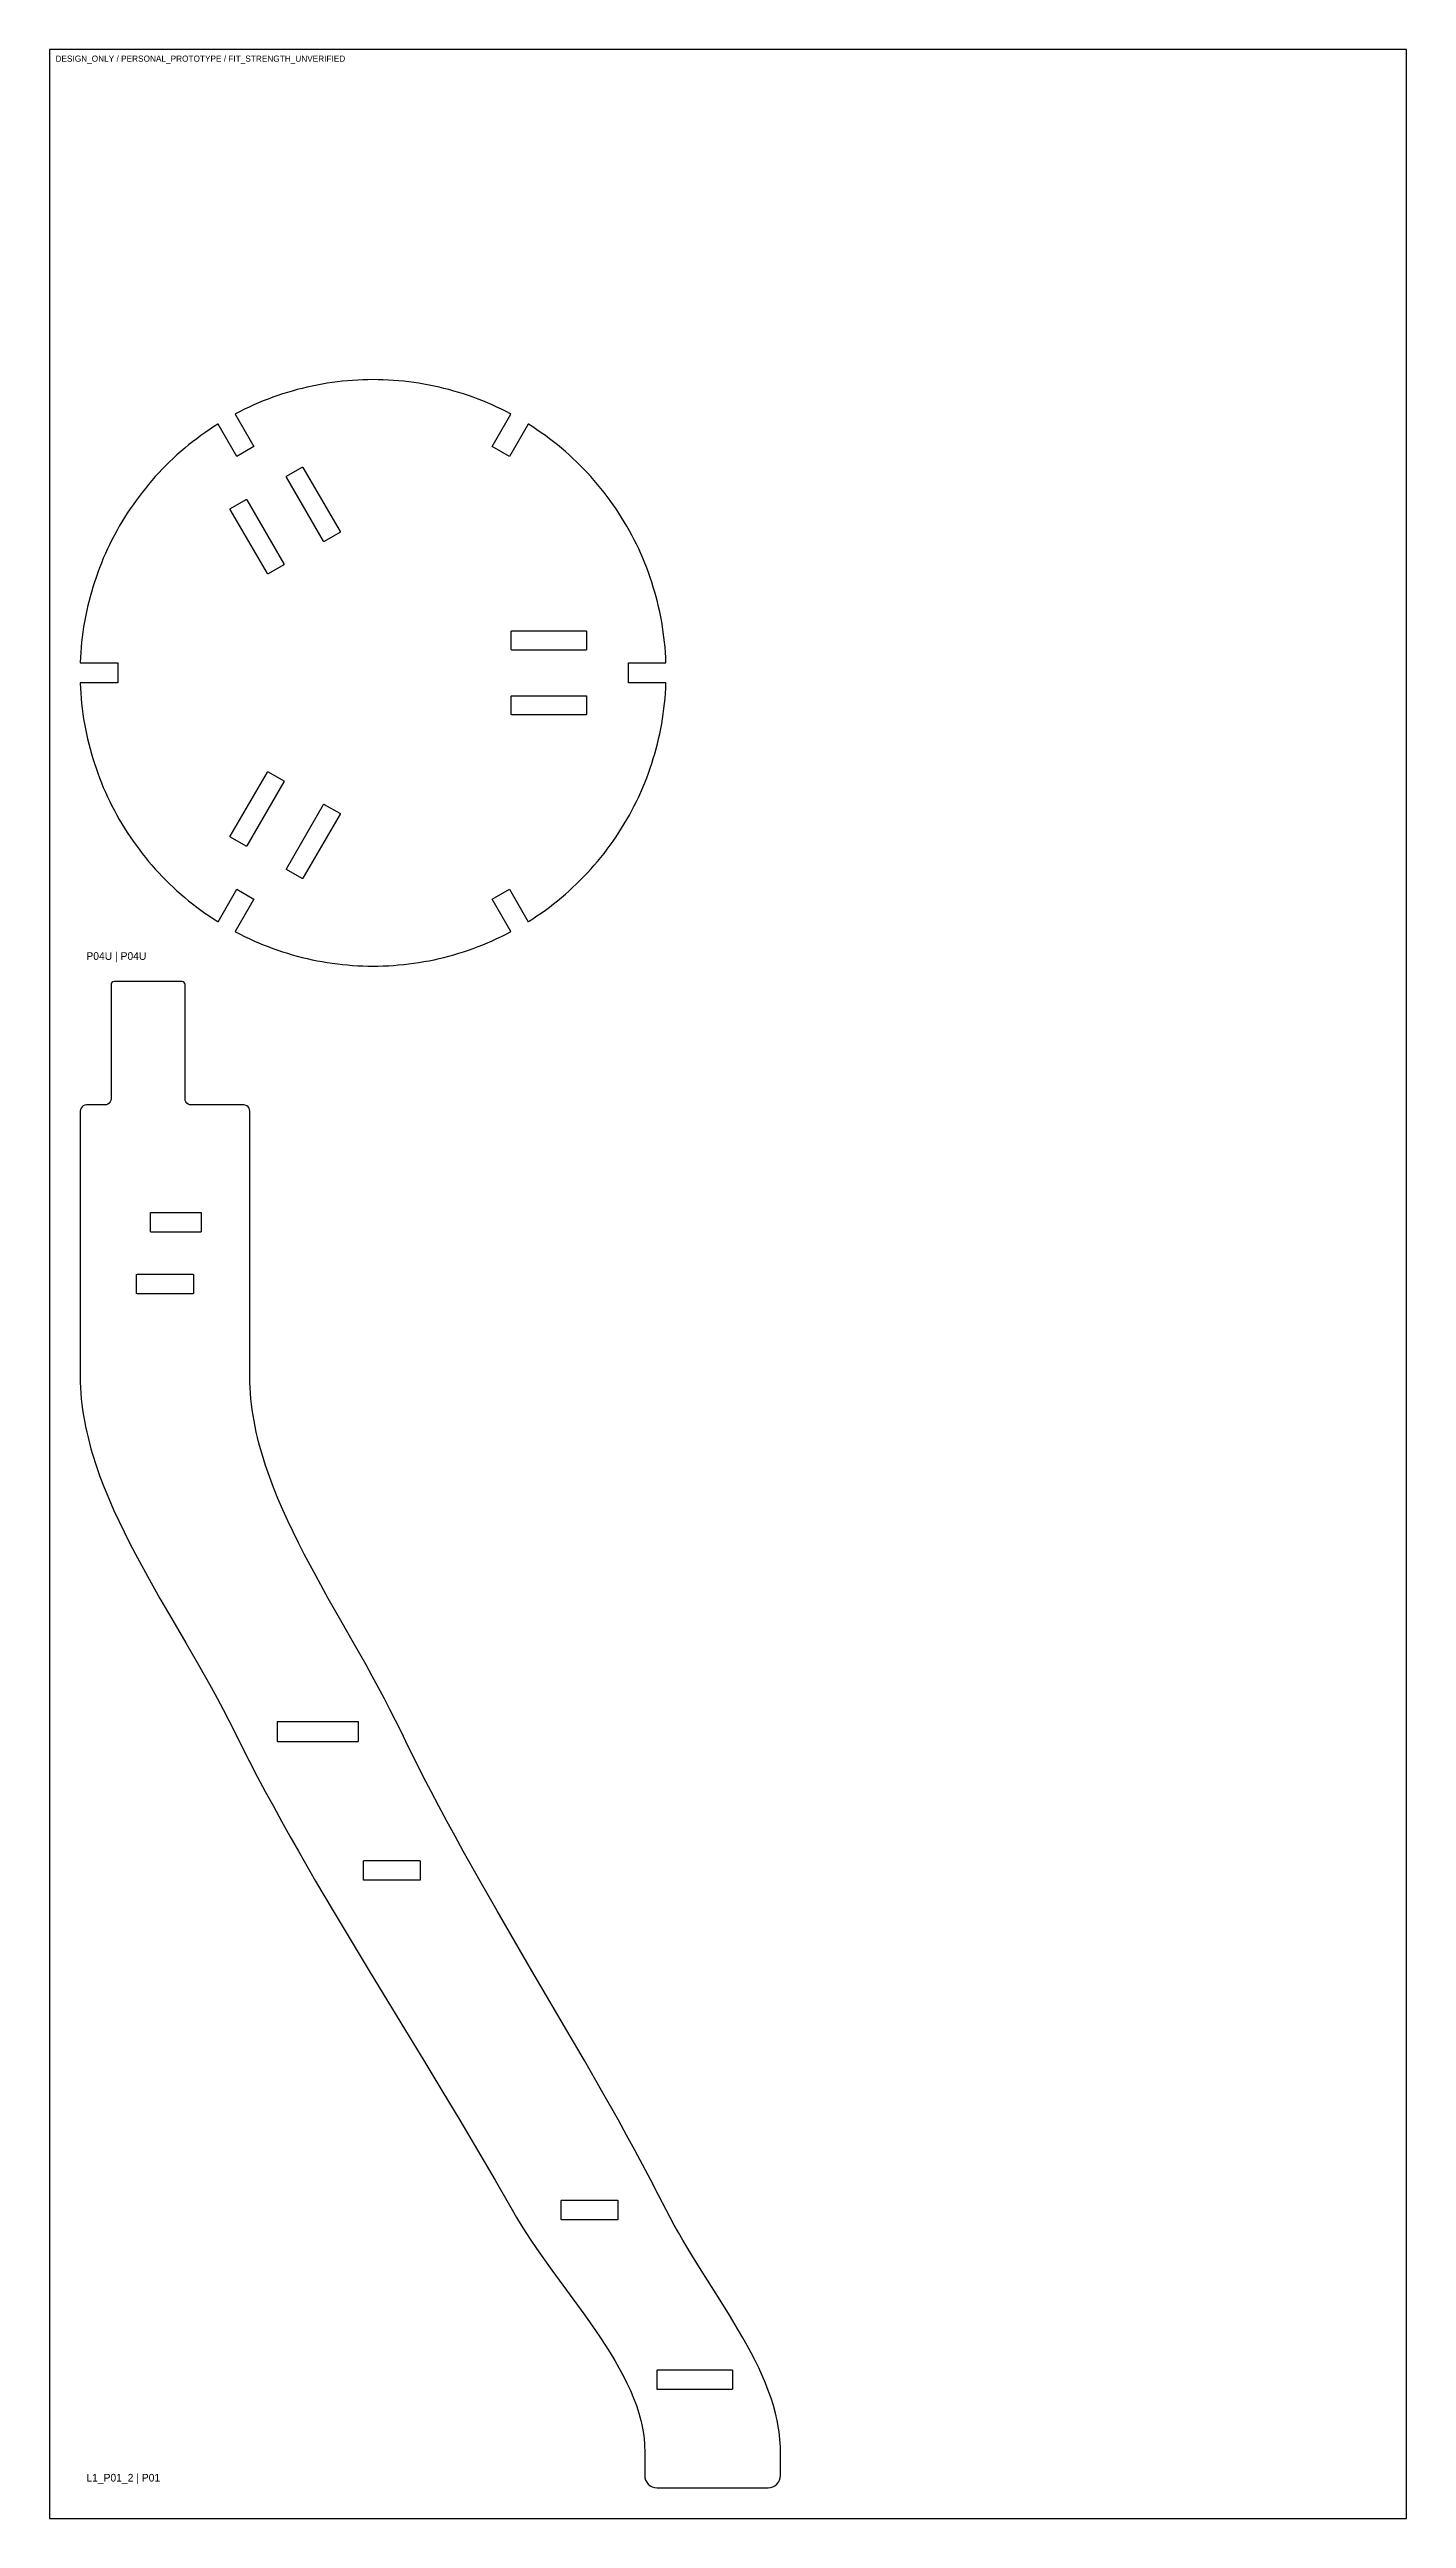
# Model space of a CAD drawing. Header units: millimetres. Extents: x 0 to 440, y 0 to 800.
import ezdxf

# ---------------------------------------------------------------- set-up
doc = ezdxf.new("R2010")
doc.units = ezdxf.units.MM
for name, color, linetype in [('ANNOTATION_NOT_CUT', 7, 'Continuous'), ('CUT_INNER', 3, 'Continuous'), ('CUT_OUTER', 1, 'Continuous'), ('REFERENCE_SHEET_NOT_CUT', 8, 'Continuous')]:
    doc.layers.add(name, color=color, linetype=linetype)

msp = doc.modelspace()

# ---------------------------------------------------------------- linework, layer by layer
at = {"layer": 'CUT_INNER'}
for points in [[(94.248181, 643.697248), (94.249464, 643.658063), (94.243078, 643.619379), (94.229267, 643.582685), (94.208563, 643.549391), (94.181762, 643.520775), (94.149892, 643.497938), (89.126945, 640.597938), (89.091233, 640.581757), (89.05305, 640.572854), (89.013864, 640.571571), (88.975181, 640.577958), (88.938487, 640.591769), (88.905193, 640.612473), (88.876577, 640.639274), (88.85374, 640.671143), (76.85374, 661.455753), (76.837559, 661.491465), (76.828656, 661.529648), (76.827373, 661.568833), (76.83376, 661.607517), (76.847571, 661.644211), (76.868274, 661.677505), (76.895076, 661.706121), (76.926945, 661.728958), (81.949892, 664.628958), (81.985605, 664.645139), (82.023787, 664.654042), (82.062973, 664.655325), (82.101656, 664.648938), (82.13835, 664.635127), (82.171645, 664.614424), (82.20026, 664.587622), (82.223097, 664.555753), (94.223097, 643.771143), (94.239278, 643.735431)], [(76.061648, 633.197248), (76.062931, 633.158063), (76.056544, 633.119379), (76.042733, 633.082685), (76.02203, 633.049391), (75.995228, 633.020775), (75.963359, 632.997938), (70.940412, 630.097938), (70.904699, 630.081757), (70.866517, 630.072854), (70.827331, 630.071571), (70.788648, 630.077958), (70.751954, 630.091769), (70.718659, 630.112473), (70.690044, 630.139274), (70.667207, 630.171143), (58.667207, 650.955753), (58.651026, 650.991465), (58.642123, 651.029648), (58.64084, 651.068833), (58.647226, 651.107517), (58.661037, 651.144211), (58.681741, 651.177505), (58.708542, 651.206121), (58.740412, 651.228958), (63.763359, 654.128958), (63.799071, 654.145139), (63.837254, 654.154042), (63.87644, 654.155325), (63.915123, 654.148938), (63.951817, 654.135127), (63.985111, 654.114424), (64.013727, 654.087622), (64.036564, 654.055753), (76.036564, 633.271143), (76.052745, 633.235431)], [(149.906134, 605.403843), (149.868615, 605.415224), (149.834038, 605.433706), (149.803731, 605.458579), (149.778858, 605.488886), (149.760376, 605.523463), (149.748995, 605.560982), (149.745152, 605.6), (149.745152, 611.4), (149.748995, 611.439018), (149.760376, 611.476537), (149.778858, 611.511114), (149.803731, 611.541421), (149.834038, 611.566294), (149.868615, 611.584776), (149.906134, 611.596157), (149.945152, 611.6), (173.945152, 611.6), (173.98417, 611.596157), (174.021689, 611.584776), (174.056266, 611.566294), (174.086573, 611.541421), (174.111446, 611.511114), (174.129928, 611.476537), (174.141309, 611.439018), (174.145152, 611.4), (174.145152, 605.6), (174.141309, 605.560982), (174.129928, 605.523463), (174.111446, 605.488886), (174.086573, 605.458579), (174.056266, 605.433706), (174.021689, 605.415224), (173.98417, 605.403843), (173.945152, 605.4), (149.945152, 605.4)], [(149.868615, 584.415224), (149.834038, 584.433706), (149.803731, 584.458579), (149.778858, 584.488886), (149.760376, 584.523463), (149.748995, 584.560982), (149.745152, 584.6), (149.745152, 590.4), (149.748995, 590.439018), (149.760376, 590.476537), (149.778858, 590.511114), (149.803731, 590.541421), (149.834038, 590.566294), (149.868615, 590.584776), (149.906134, 590.596157), (149.945152, 590.6), (173.945152, 590.6), (173.98417, 590.596157), (174.021689, 590.584776), (174.056266, 590.566294), (174.086573, 590.541421), (174.111446, 590.511114), (174.129928, 590.476537), (174.141309, 590.439018), (174.145152, 590.4), (174.145152, 584.6), (174.141309, 584.560982), (174.129928, 584.523463), (174.111446, 584.488886), (174.086573, 584.458579), (174.056266, 584.433706), (174.021689, 584.415224), (173.98417, 584.403843), (173.945152, 584.4), (149.945152, 584.4), (149.906134, 584.403843)], [(70.718659, 565.887527), (70.751954, 565.908231), (70.788648, 565.922042), (70.827331, 565.928429), (70.866517, 565.927146), (70.904699, 565.918243), (70.940412, 565.902062), (75.963359, 563.002062), (75.995228, 562.979225), (76.02203, 562.950609), (76.042733, 562.917315), (76.056544, 562.880621), (76.062931, 562.841937), (76.061648, 562.802752), (76.052745, 562.764569), (76.036564, 562.728857), (64.036564, 541.944247), (64.013727, 541.912378), (63.985111, 541.885576), (63.951817, 541.864873), (63.915123, 541.851062), (63.87644, 541.844675), (63.837254, 541.845958), (63.799071, 541.854861), (63.763359, 541.871042), (58.740412, 544.771042), (58.708542, 544.793879), (58.681741, 544.822495), (58.661037, 544.855789), (58.647226, 544.892483), (58.64084, 544.931167), (58.642123, 544.970352), (58.651026, 545.008535), (58.667207, 545.044247), (70.667207, 565.828857), (70.690044, 565.860726)], [(88.905193, 555.387527), (88.938487, 555.408231), (88.975181, 555.422042), (89.013864, 555.428429), (89.05305, 555.427146), (89.091233, 555.418243), (89.126945, 555.402062), (94.149892, 552.502062), (94.181762, 552.479225), (94.208563, 552.450609), (94.229267, 552.417315), (94.243078, 552.380621), (94.249464, 552.341937), (94.248181, 552.302752), (94.239278, 552.264569), (94.223097, 552.228857), (82.223097, 531.444247), (82.20026, 531.412378), (82.171645, 531.385576), (82.13835, 531.364873), (82.101656, 531.351062), (82.062973, 531.344675), (82.023787, 531.345958), (81.985605, 531.354861), (81.949892, 531.371042), (76.926945, 534.271042), (76.895076, 534.293879), (76.868274, 534.322495), (76.847571, 534.355789), (76.83376, 534.392483), (76.827373, 534.431167), (76.828656, 534.470352), (76.837559, 534.508535), (76.85374, 534.544247), (88.85374, 555.328857), (88.876577, 555.360726)], [(49.039018, 416.803843), (49, 416.8), (33, 416.8), (32.960982, 416.803843), (32.923463, 416.815224), (32.888886, 416.833706), (32.858579, 416.858579), (32.833706, 416.888886), (32.815224, 416.923463), (32.803843, 416.960982), (32.8, 417), (32.8, 423), (32.803843, 423.039018), (32.815224, 423.076537), (32.833706, 423.111114), (32.858579, 423.141421), (32.888886, 423.166294), (32.923463, 423.184776), (32.960982, 423.196157), (33, 423.2), (49, 423.2), (49.039018, 423.196157), (49.076537, 423.184776), (49.111114, 423.166294), (49.141421, 423.141421), (49.166294, 423.111114), (49.184776, 423.076537), (49.196157, 423.039018), (49.2, 423), (49.2, 417), (49.196157, 416.960982), (49.184776, 416.923463), (49.166294, 416.888886), (49.141421, 416.858579), (49.111114, 416.833706), (49.076537, 416.815224)], [(46.5, 396.8), (28.5, 396.8), (28.460982, 396.803843), (28.423463, 396.815224), (28.388886, 396.833706), (28.358579, 396.858579), (28.333706, 396.888886), (28.315224, 396.923463), (28.303843, 396.960982), (28.3, 397), (28.3, 403), (28.303843, 403.039018), (28.315224, 403.076537), (28.333706, 403.111114), (28.358579, 403.141421), (28.388886, 403.166294), (28.423463, 403.184776), (28.460982, 403.196157), (28.5, 403.2), (46.5, 403.2), (46.539018, 403.196157), (46.576537, 403.184776), (46.611114, 403.166294), (46.641421, 403.141421), (46.666294, 403.111114), (46.684776, 403.076537), (46.696157, 403.039018), (46.7, 403), (46.7, 397), (46.696157, 396.960982), (46.684776, 396.923463), (46.666294, 396.888886), (46.641421, 396.858579), (46.611114, 396.833706), (46.576537, 396.815224), (46.539018, 396.803843)], [(100.017646, 251.8), (100.056664, 251.803843), (100.094183, 251.815224), (100.12876, 251.833706), (100.159067, 251.858579), (100.18394, 251.888886), (100.202422, 251.923463), (100.213803, 251.960982), (100.217646, 252), (100.217646, 258), (100.213803, 258.039018), (100.202422, 258.076537), (100.18394, 258.111114), (100.159067, 258.141421), (100.12876, 258.166294), (100.094183, 258.184776), (100.056664, 258.196157), (100.017646, 258.2), (74.017646, 258.2), (73.978628, 258.196157), (73.941109, 258.184776), (73.906532, 258.166294), (73.876225, 258.141421), (73.851352, 258.111114), (73.83287, 258.076537), (73.821489, 258.039018), (73.817646, 258), (73.817646, 252), (73.821489, 251.960982), (73.83287, 251.923463), (73.851352, 251.888886), (73.876225, 251.858579), (73.906532, 251.833706), (73.941109, 251.815224), (73.978628, 251.803843), (74.017646, 251.8)], [(120.038554, 206.8), (102.038554, 206.8), (101.999536, 206.803843), (101.962018, 206.815224), (101.92744, 206.833706), (101.897133, 206.858579), (101.872261, 206.888886), (101.853779, 206.923463), (101.842397, 206.960982), (101.838554, 207), (101.838554, 213), (101.842397, 213.039018), (101.853779, 213.076537), (101.872261, 213.111114), (101.897133, 213.141421), (101.92744, 213.166294), (101.962018, 213.184776), (101.999536, 213.196157), (102.038554, 213.2), (120.038554, 213.2), (120.077573, 213.196157), (120.115091, 213.184776), (120.149668, 213.166294), (120.179976, 213.141421), (120.204848, 213.111114), (120.22333, 213.076537), (120.234711, 213.039018), (120.238554, 213), (120.238554, 207), (120.234711, 206.960982), (120.22333, 206.923463), (120.204848, 206.888886), (120.179976, 206.858579), (120.149668, 206.833706), (120.115091, 206.815224), (120.077573, 206.803843)], [(184.119422, 96.8), (166.119422, 96.8), (166.080404, 96.803843), (166.042886, 96.815224), (166.008308, 96.833706), (165.978001, 96.858579), (165.953128, 96.888886), (165.934646, 96.923463), (165.923265, 96.960982), (165.919422, 97), (165.919422, 103), (165.923265, 103.039018), (165.934646, 103.076537), (165.953128, 103.111114), (165.978001, 103.141421), (166.008308, 103.166294), (166.042886, 103.184776), (166.080404, 103.196157), (166.119422, 103.2), (184.119422, 103.2), (184.15844, 103.196157), (184.195959, 103.184776), (184.230536, 103.166294), (184.260844, 103.141421), (184.285716, 103.111114), (184.304198, 103.076537), (184.315579, 103.039018), (184.319422, 103), (184.319422, 97), (184.315579, 96.960982), (184.304198, 96.923463), (184.285716, 96.888886), (184.260844, 96.858579), (184.230536, 96.833706), (184.195959, 96.815224), (184.15844, 96.803843)], [(221.220629, 41.8), (197.220629, 41.8), (197.181611, 41.803843), (197.144093, 41.815224), (197.109515, 41.833706), (197.079208, 41.858579), (197.054335, 41.888886), (197.035853, 41.923463), (197.024472, 41.960982), (197.020629, 42), (197.020629, 48), (197.024472, 48.039018), (197.035853, 48.076537), (197.054335, 48.111114), (197.079208, 48.141421), (197.109515, 48.166294), (197.144093, 48.184776), (197.181611, 48.196157), (197.220629, 48.2), (221.220629, 48.2), (221.259647, 48.196157), (221.297166, 48.184776), (221.331743, 48.166294), (221.362051, 48.141421), (221.386923, 48.111114), (221.405405, 48.076537), (221.416786, 48.039018), (221.420629, 48), (221.420629, 42), (221.416786, 41.960982), (221.405405, 41.923463), (221.386923, 41.888886), (221.362051, 41.858579), (221.331743, 41.833706), (221.297166, 41.815224), (221.259647, 41.803843)]]:
    msp.add_lwpolyline(points, close=True, dxfattribs=at)
at = {"layer": 'CUT_OUTER'}
for points in [[(199.887281, 594.684548), (199.890304, 594.8), (187.745152, 594.8), (187.745152, 601.2), (199.890304, 601.2), (199.887281, 601.315452), (199.814958, 602.971916), (199.713737, 604.626865), (199.583648, 606.279796), (199.424732, 607.930204), (199.237036, 609.577588), (199.020619, 611.221445), (198.775544, 612.861274), (198.501889, 614.496577), (198.199734, 616.126855), (197.869174, 617.751611), (197.510308, 619.37035), (197.123246, 620.98258), (196.708105, 622.587809), (196.265013, 624.185549), (195.794104, 625.775312), (195.295521, 627.356614), (194.769417, 628.928975), (194.215951, 630.491914), (193.635293, 632.044955), (193.027618, 633.587626), (192.393113, 635.119457), (191.73197, 636.639981), (191.044392, 638.148735), (190.330586, 639.645259), (189.590772, 641.129097), (188.825173, 642.599798), (188.034024, 644.056914), (187.217565, 645.5), (186.376046, 646.928617), (185.509721, 648.34233), (184.618856, 649.740708), (183.703721, 651.123326), (182.764596, 652.489761), (181.801766, 653.839599), (180.815525, 655.172427), (179.806174, 656.48784), (178.774018, 657.785437), (177.719374, 659.064823), (176.642562, 660.325608), (175.54391, 661.567408), (174.423754, 662.789844), (173.282433, 663.992545), (172.120296, 665.175144), (170.937697, 666.337281), (169.734996, 667.478602), (168.51256, 668.598758), (167.27076, 669.69741), (166.009975, 670.774222), (164.730589, 671.828866), (163.432992, 672.861022), (162.117579, 673.870373), (160.784751, 674.856614), (159.434913, 675.819444), (158.068478, 676.758569), (156.68586, 677.673704), (155.287482, 678.564569), (155.189009, 678.624913), (149.116433, 668.106903), (143.573871, 671.306903), (149.646447, 681.824913), (149.54495, 681.880021), (148.074249, 682.64562), (146.590411, 683.385434), (145.093887, 684.09924), (143.585133, 684.786818), (142.064609, 685.447961), (140.532778, 686.082466), (138.990107, 686.690141), (137.437066, 687.270799), (135.874127, 687.824265), (134.301766, 688.350369), (132.720464, 688.848952), (131.130701, 689.319861), (129.532961, 689.762953), (127.927732, 690.178094), (126.315502, 690.565156), (124.696763, 690.924022), (123.072007, 691.254582), (121.441729, 691.556737), (119.806426, 691.830392), (118.166597, 692.075467), (116.52274, 692.291884), (114.875356, 692.47958), (113.224948, 692.638496), (111.572017, 692.768585), (109.917068, 692.869806), (108.260604, 692.942129), (106.603131, 692.985531), (104.945152, 693), (103.287173, 692.985531), (101.6297, 692.942129), (99.973236, 692.869806), (98.318287, 692.768585), (96.665356, 692.638496), (95.014948, 692.47958), (93.367564, 692.291884), (91.723707, 692.075467), (90.083878, 691.830392), (88.448575, 691.556737), (86.818297, 691.254582), (85.193541, 690.924022), (83.574802, 690.565156), (81.962572, 690.178094), (80.357343, 689.762953), (78.759603, 689.319861), (77.16984, 688.848952), (75.588538, 688.350369), (74.016177, 687.824265), (72.453238, 687.270799), (70.900197, 686.690141), (69.357526, 686.082466), (67.825695, 685.447961), (66.305171, 684.786818), (64.796417, 684.09924), (63.299893, 683.385434), (61.816055, 682.64562), (60.345354, 681.880021), (60.243857, 681.824913), (66.316433, 671.306903), (60.773871, 668.106903), (54.701295, 678.624913), (54.602822, 678.564569), (53.204444, 677.673704), (51.821826, 676.758569), (50.455391, 675.819444), (49.105553, 674.856614), (47.772725, 673.870373), (46.457312, 672.861022), (45.159715, 671.828866), (43.880329, 670.774222), (42.619544, 669.69741), (41.377744, 668.598758), (40.155308, 667.478602), (38.952607, 666.337281), (37.770008, 665.175144), (36.607871, 663.992545), (35.46655, 662.789844), (34.346394, 661.567408), (33.247742, 660.325608), (32.17093, 659.064823), (31.116286, 657.785437), (30.08413, 656.48784), (29.074779, 655.172427), (28.088538, 653.839599), (27.125708, 652.489761), (26.186583, 651.123326), (25.271448, 649.740708), (24.380583, 648.34233), (23.514258, 646.928617), (22.672739, 645.5), (21.85628, 644.056914), (21.065131, 642.599798), (20.299532, 641.129097), (19.559718, 639.645259), (18.845912, 638.148735), (18.158334, 636.639981), (17.497191, 635.119457), (16.862686, 633.587626), (16.255011, 632.044955), (15.674353, 630.491914), (15.120887, 628.928975), (14.594783, 627.356614), (14.0962, 625.775312), (13.625291, 624.185549), (13.182199, 622.587809), (12.767058, 620.98258), (12.379996, 619.37035), (12.02113, 617.751611), (11.69057, 616.126855), (11.388415, 614.496577), (11.11476, 612.861274), (10.869685, 611.221445), (10.653268, 609.577588), (10.465572, 607.930204), (10.306656, 606.279796), (10.176567, 604.626865), (10.075346, 602.971916), (10.003023, 601.315452), (10, 601.2), (22.145152, 601.2), (22.145152, 594.8), (10, 594.8), (10.003023, 594.684548), (10.075346, 593.028084), (10.176567, 591.373135), (10.306656, 589.720204), (10.465572, 588.069796), (10.653268, 586.422412), (10.869685, 584.778555), (11.11476, 583.138726), (11.388415, 581.503423), (11.69057, 579.873145), (12.02113, 578.248389), (12.379996, 576.62965), (12.767058, 575.01742), (13.182199, 573.412191), (13.625291, 571.814451), (14.0962, 570.224688), (14.594783, 568.643386), (15.120887, 567.071025), (15.674353, 565.508086), (16.255011, 563.955045), (16.862686, 562.412374), (17.497191, 560.880543), (18.158334, 559.360019), (18.845912, 557.851265), (19.559718, 556.354741), (20.299532, 554.870903), (21.065131, 553.400202), (21.85628, 551.943086), (22.672739, 550.5), (23.514258, 549.071383), (24.380583, 547.65767), (25.271448, 546.259292), (26.186583, 544.876674), (27.125708, 543.510239), (28.088538, 542.160401), (29.074779, 540.827573), (30.08413, 539.51216), (31.116286, 538.214563), (32.17093, 536.935177), (33.247742, 535.674392), (34.346394, 534.432592), (35.46655, 533.210156), (36.607871, 532.007455), (37.770008, 530.824856), (38.952607, 529.662719), (40.155308, 528.521398), (41.377744, 527.401242), (42.619544, 526.30259), (43.880329, 525.225778), (45.159715, 524.171134), (46.457312, 523.138978), (47.772725, 522.129627), (49.105553, 521.143386), (50.455391, 520.180556), (51.821826, 519.241431), (53.204444, 518.326296), (54.602822, 517.435431), (54.701295, 517.375087), (60.773871, 527.893097), (66.316433, 524.693097), (60.243857, 514.175087), (60.345354, 514.119979), (61.816055, 513.35438), (63.299893, 512.614566), (64.796417, 511.90076), (66.305171, 511.213182), (67.825695, 510.552039), (69.357526, 509.917534), (70.900197, 509.309859), (72.453238, 508.729201), (74.016177, 508.175735), (75.588538, 507.649631), (77.16984, 507.151048), (78.759603, 506.680139), (80.357343, 506.237047), (81.962572, 505.821906), (83.574802, 505.434844), (85.193541, 505.075978), (86.818297, 504.745418), (88.448575, 504.443263), (90.083878, 504.169608), (91.723707, 503.924533), (93.367564, 503.708116), (95.014948, 503.52042), (96.665356, 503.361504), (98.318287, 503.231415), (99.973236, 503.130194), (101.6297, 503.057871), (103.287173, 503.014469), (104.945152, 503), (106.603131, 503.014469), (108.260604, 503.057871), (109.917068, 503.130194), (111.572017, 503.231415), (113.224948, 503.361504), (114.875356, 503.52042), (116.52274, 503.708116), (118.166597, 503.924533), (119.806426, 504.169608), (121.441729, 504.443263), (123.072007, 504.745418), (124.696763, 505.075978), (126.315502, 505.434844), (127.927732, 505.821906), (129.532961, 506.237047), (131.130701, 506.680139), (132.720464, 507.151048), (134.301766, 507.649631), (135.874127, 508.175735), (137.437066, 508.729201), (138.990107, 509.309859), (140.532778, 509.917534), (142.064609, 510.552039), (143.585133, 511.213182), (145.093887, 511.90076), (146.590411, 512.614566), (148.074249, 513.35438), (149.54495, 514.119979), (149.646447, 514.175087), (143.573871, 524.693097), (149.116433, 527.893097), (155.189009, 517.375087), (155.287482, 517.435431), (156.68586, 518.326296), (158.068478, 519.241431), (159.434913, 520.180556), (160.784751, 521.143386), (162.117579, 522.129627), (163.432992, 523.138978), (164.730589, 524.171134), (166.009975, 525.225778), (167.27076, 526.30259), (168.51256, 527.401242), (169.734996, 528.521398), (170.937697, 529.662719), (172.120296, 530.824856), (173.282433, 532.007455), (174.423754, 533.210156), (175.54391, 534.432592), (176.642562, 535.674392), (177.719374, 536.935177), (178.774018, 538.214563), (179.806174, 539.51216), (180.815525, 540.827573), (181.801766, 542.160401), (182.764596, 543.510239), (183.703721, 544.876674), (184.618856, 546.259292), (185.509721, 547.65767), (186.376046, 549.071383), (187.217565, 550.5), (188.034024, 551.943086), (188.825173, 553.400202), (189.590772, 554.870903), (190.330586, 556.354741), (191.044392, 557.851265), (191.73197, 559.360019), (192.393113, 560.880543), (193.027618, 562.412374), (193.635293, 563.955045), (194.215951, 565.508086), (194.769417, 567.071025), (195.295521, 568.643386), (195.794104, 570.224688), (196.265013, 571.814451), (196.708105, 573.412191), (197.123246, 575.01742), (197.510308, 576.62965), (197.869174, 578.248389), (198.199734, 579.873145), (198.501889, 581.503423), (198.775544, 583.138726), (199.020619, 584.778555), (199.237036, 586.422412), (199.424732, 588.069796), (199.583648, 589.720204), (199.713737, 591.373135), (199.814958, 593.028084)], [(195.469266, 10.304482), (196.219639, 10.076859), (197, 10), (233, 10), (233.780361, 10.076859), (234.530734, 10.304482), (235.222281, 10.674122), (235.828427, 11.171573), (236.325878, 11.777719), (236.695518, 12.469266), (236.923141, 13.219639), (237, 14), (237, 22), (236.982688, 23.21875), (236.931278, 24.4375), (236.846559, 25.65625), (236.729318, 26.875), (236.580345, 28.09375), (236.400428, 29.3125), (235.950914, 31.75), (235.387085, 34.1875), (234.715247, 36.625), (233.941708, 39.0625), (233.072777, 41.5), (232.114759, 43.9375), (231.073964, 46.375), (229.956698, 48.8125), (228.769269, 51.25), (227.517984, 53.6875), (226.209151, 56.125), (224.849078, 58.5625), (223.444071, 61), (220.524489, 65.875), (217.500865, 70.75), (211.34333, 80.5), (208.31034, 85.375), (205.375148, 90.25), (203.959996, 92.6875), (202.588215, 95.125), (201.266114, 97.5625), (200, 100), (197.518446, 104.84375), (194.988501, 109.6875), (192.413677, 114.53125), (189.797483, 119.375), (187.143431, 124.21875), (184.455029, 129.0625), (178.989221, 138.75), (173.428142, 148.4375), (167.799875, 158.125), (156.454105, 177.5), (150.792767, 187.1875), (145.176571, 196.875), (139.6336, 206.5625), (134.191935, 216.25), (131.517869, 221.09375), (128.879661, 225.9375), (126.28082, 230.78125), (123.724858, 235.625), (121.215285, 240.46875), (118.75561, 245.3125), (116.349345, 250.15625), (114, 255), (112.244244, 258.59375), (110.424373, 262.1875), (108.548247, 265.78125), (106.623726, 269.375), (104.658671, 272.96875), (102.66094, 276.5625), (98.598894, 283.75), (94.500466, 290.9375), (90.428535, 298.125), (86.445981, 305.3125), (84.50787, 308.90625), (82.615683, 312.5), (80.77728, 316.09375), (79.00052, 319.6875), (77.293264, 323.28125), (75.663371, 326.875), (74.118701, 330.46875), (72.667115, 334.0625), (71.316472, 337.65625), (70.074631, 341.25), (68.949454, 344.84375), (68.43307, 346.640625), (67.948799, 348.4375), (67.497624, 350.234375), (67.080526, 352.03125), (66.69849, 353.828125), (66.352497, 355.625), (66.043529, 357.421875), (65.772569, 359.21875), (65.5406, 361.015625), (65.348604, 362.8125), (65.197563, 364.609375), (65.088461, 366.40625), (65.022279, 368.203125), (65, 370), (65, 456), (64.931852, 456.517638), (64.732051, 457), (64.414214, 457.414214), (64, 457.732051), (63.517638, 457.931852), (63, 458), (46, 458), (45.482362, 458.068148), (45, 458.267949), (44.585786, 458.585786), (44.267949, 459), (44.068148, 459.482362), (44, 460), (44, 497), (43.92388, 497.382683), (43.707107, 497.707107), (43.382683, 497.92388), (43, 498), (21, 498), (20.617317, 497.92388), (20.292893, 497.707107), (20.07612, 497.382683), (20, 497), (20, 460), (19.931852, 459.482362), (19.732051, 459), (19.414214, 458.585786), (19, 458.267949), (18.517638, 458.068148), (18, 458), (12, 458), (11.482362, 457.931852), (11, 457.732051), (10.585786, 457.414214), (10.267949, 457), (10.068148, 456.517638), (10, 456), (10, 370), (10.022594, 368.203125), (10.089717, 366.40625), (10.200379, 364.609375), (10.353591, 362.8125), (10.548363, 361.015625), (10.783708, 359.21875), (11.058635, 357.421875), (11.372155, 355.625), (11.723279, 353.828125), (12.111017, 352.03125), (12.534381, 350.234375), (12.992381, 348.4375), (13.484028, 346.640625), (14.008333, 344.84375), (15.150959, 341.25), (16.412345, 337.65625), (17.784576, 334.0625), (19.25974, 330.46875), (20.829923, 326.875), (22.487209, 323.28125), (24.223687, 319.6875), (26.03144, 316.09375), (27.902557, 312.5), (29.829122, 308.90625), (31.803222, 305.3125), (35.862371, 298.125), (40.016693, 290.9375), (44.202876, 283.75), (48.35761, 276.5625), (52.417582, 269.375), (54.392249, 265.78125), (56.319483, 262.1875), (58.191371, 258.59375), (60, 255), (62.419874, 250.15625), (64.894478, 245.3125), (67.420871, 240.46875), (69.996113, 235.625), (72.617265, 230.78125), (75.281387, 225.9375), (77.985539, 221.09375), (80.726781, 216.25), (86.308776, 206.5625), (92.003853, 196.875), (97.788493, 187.1875), (103.639178, 177.5), (115.444606, 158.125), (121.352311, 148.4375), (127.231986, 138.75), (133.060111, 129.0625), (138.813167, 119.375), (144.467637, 109.6875), (150, 100), (151.413457, 97.5625), (152.899339, 95.125), (154.449956, 92.6875), (156.057613, 90.25), (157.714619, 87.8125), (159.413282, 85.375), (162.904809, 80.5), (170.04928, 70.75), (173.579148, 65.875), (175.306566, 63.4375), (176.998719, 61), (178.647913, 58.5625), (180.246455, 56.125), (181.786654, 53.6875), (183.260818, 51.25), (184.661254, 48.8125), (185.980269, 46.375), (187.210172, 43.9375), (188.34327, 41.5), (189.37187, 39.0625), (190.288281, 36.625), (191.084811, 34.1875), (191.435716, 32.96875), (191.753766, 31.75), (192.038, 30.53125), (192.287455, 29.3125), (192.501171, 28.09375), (192.678185, 26.875), (192.817537, 25.65625), (192.918264, 24.4375), (192.979406, 23.21875), (193, 22), (193, 14), (193.076859, 13.219639), (193.304482, 12.469266), (193.674122, 11.777719), (194.171573, 11.171573), (194.777719, 10.674122)]]:
    msp.add_lwpolyline(points, close=True, dxfattribs=at)
at = {"layer": 'REFERENCE_SHEET_NOT_CUT'}
msp.add_lwpolyline([(0, 0), (440, 0), (440, 800), (0, 800)], close=True, dxfattribs=at)

# ---------------------------------------------------------------- texts
at = {"layer": 'ANNOTATION_NOT_CUT'}
for s, height, p in [('DESIGN_ONLY / PERSONAL_PROTOTYPE / FIT_STRENGTH_UNVERIFIED', 2, (2, 796)), ('P04U | P04U', 2.5, (12, 505)), ('L1_P01_2 | P01', 2.5, (12, 12))]:
    msp.add_text(s, height=height, dxfattribs=at).set_placement(p)

doc.saveas('drawing.dxf')
